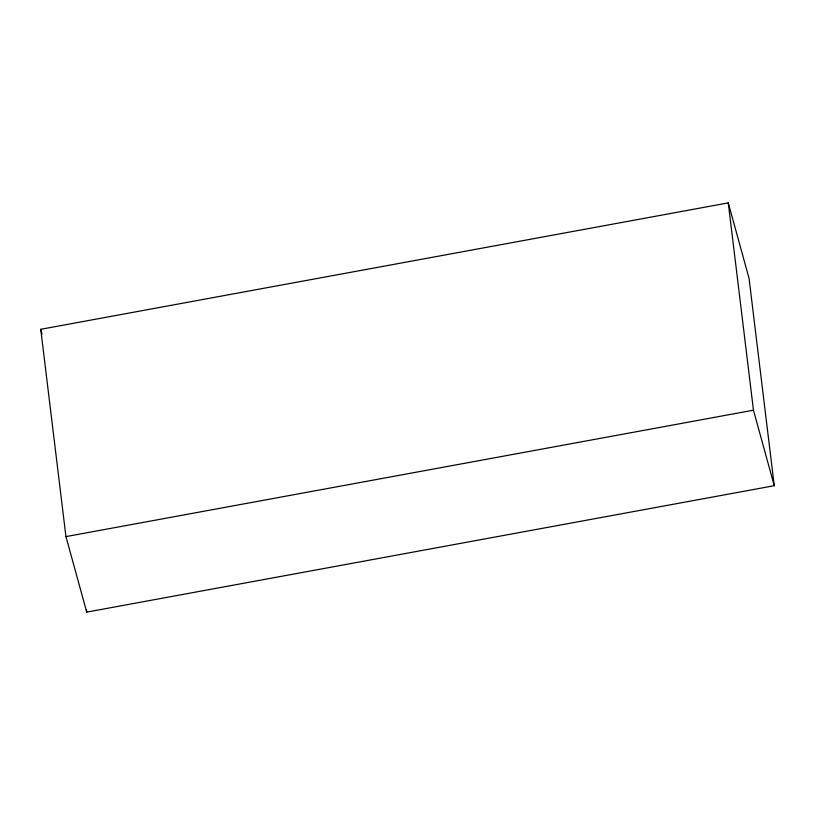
<?xml version="1.0" encoding="UTF-8"?>
<svg xmlns="http://www.w3.org/2000/svg" width="815" height="815" viewBox="0 0 815 815"><rect width="100%" height="100%" fill="white"/><g stroke="black" fill="none" stroke-linecap="round" stroke-linejoin="round"><path stroke-width="1.22" d="M40.75 329.301L728.264 202.884L749.056 278.384L774.25 485.699L86.736 612.116L65.944 536.616L40.75 329.301L42.095 334.17M65.944 536.616L753.457 410.19L774.25 485.699M728.264 202.884L753.457 410.19M86.431 609.589L86.736 612.116"/></g></svg>
